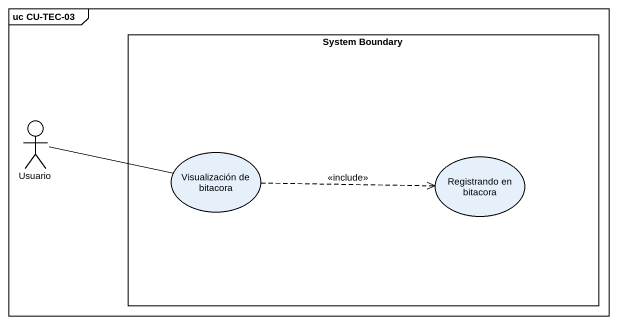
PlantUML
@startuml
mainframe uc CU-TEC-03
rectangle "System Boundary" as System_Boundary {
  usecase "Visualización de bitacora" as Visualización_de_bitacora
  usecase "Registrando en bitacora" as Registrando_en_bitacora
}
actor Usuario
Usuario -right- Visualización_de_bitacora
Visualización_de_bitacora .right.> Registrando_en_bitacora : <<include>>
@enduml
